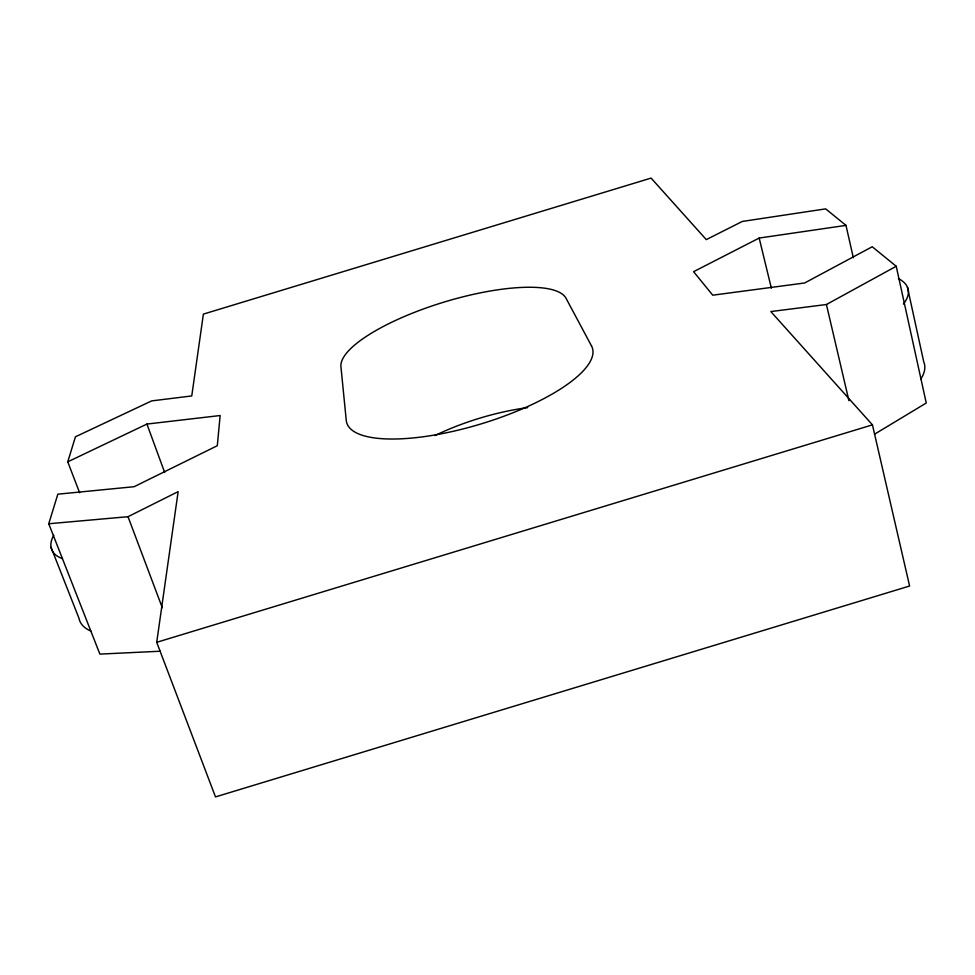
<?xml version="1.0" encoding="UTF-8"?>
<svg xmlns="http://www.w3.org/2000/svg" width="975" height="975" viewBox="0 0 975 975"><rect width="100%" height="100%" fill="white"/><g stroke="black" fill="none" stroke-linecap="round" stroke-linejoin="round"><path stroke-width="1.46" d="M874.49 434.228L926.25 403.028L896.22 266.272L826.422 304.517L770.823 311.561L872.442 424.856L909.602 586.024L215.499 796.904L156.719 642.306L178.145 491.632L128.018 516.701L48.75 523.758L99.877 654.103L160.241 651.227M48.75 523.758L57.83 494.179L134.148 486.696L217.303 445.721L220.143 415.533L146.933 424.064L67.75 461.833L79.633 492.765M67.75 461.833L75.441 436.8L151.673 400.896L191.758 395.947L203.385 314.108L651.093 178.096L706.29 239.618L742.353 221.435L825.667 208.869L845.983 225.383L853.32 257.705M845.983 225.383L759.172 238.058L693.591 271.684L712.749 295.193L804.643 282.982L872.223 246.748L896.22 266.272M156.719 642.306L872.442 424.856M51.041 547.292L79.012 618.369A114.087 40.219 -20.6 0 0 90.87 631.081M128.018 516.701L162.289 607.717M146.933 424.064L164.678 472.497M759.172 238.058L771.359 288.173M826.422 304.517L848.92 400.676M907.42 287.113L923.715 361.737A114.087 40.219 -13.2 0 1 920.924 378.885M62.473 558.699A115.659 36.66 -20.1 0 1 53.771 535.202M434.923 435.557A115.172 40.085 -16.9 0 1 527.707 407.611M898.414 278.582A115.659 36.66 -13.7 0 1 903.435 304.054M591.484 345.881L566.036 298.289A117.817 33.747 -16.9 0 0 444.234 302.031A117.817 33.747 -16.9 0 0 340.933 366.685L346.259 420.396A128.395 40.073 -16.9 0 0 481.248 423.857A128.395 40.073 -16.9 0 0 591.484 345.881"/></g></svg>
